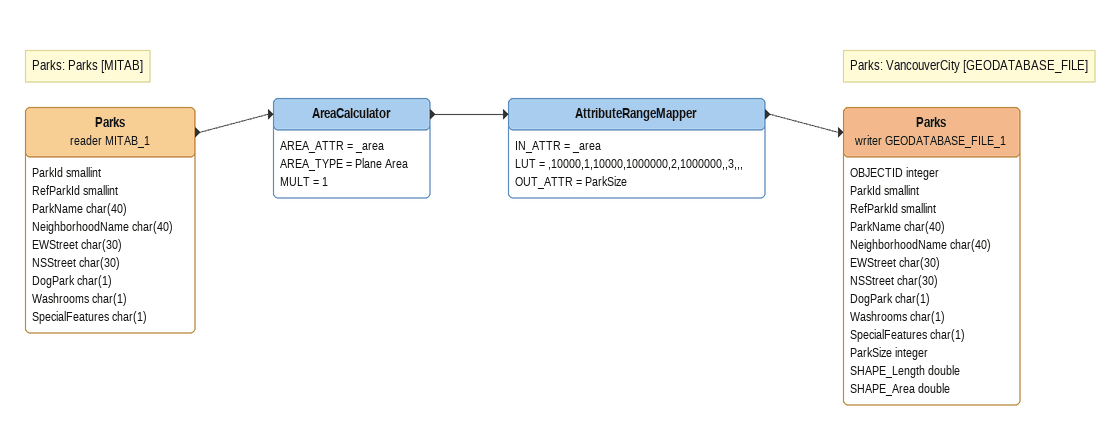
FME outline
Note: Parks: Parks [MITAB]
Parks (reader MITAB_1)
    attributes: ParkId smallint, RefParkId smallint, ParkName char(40), NeighborhoodName char(40), EWStreet char(30), NSStreet char(30), DogPark char(1), Washrooms char(1), SpecialFeatures char(1)
    -> AreaCalculator
AreaCalculator
    AREA_ATTR = _area
    AREA_TYPE = Plane Area
    MULT = 1
    -> AttributeRangeMapper
AttributeRangeMapper
    IN_ATTR = _area
    LUT = ,10000,1,10000,1000000,2,1000000,,3,,,
    OUT_ATTR = ParkSize
    -> Parks (writer GEODATABASE_FILE_1)
Note: Parks: VancouverCity [GEODATABASE_FILE]
Parks (writer GEODATABASE_FILE_1)
    attributes: OBJECTID integer, ParkId smallint, RefParkId smallint, ParkName char(40), NeighborhoodName char(40), EWStreet char(30), NSStreet char(30), DogPark char(1), Washrooms char(1), SpecialFeatures char(1), ParkSize integer, SHAPE_Length double, SHAPE_Area double
